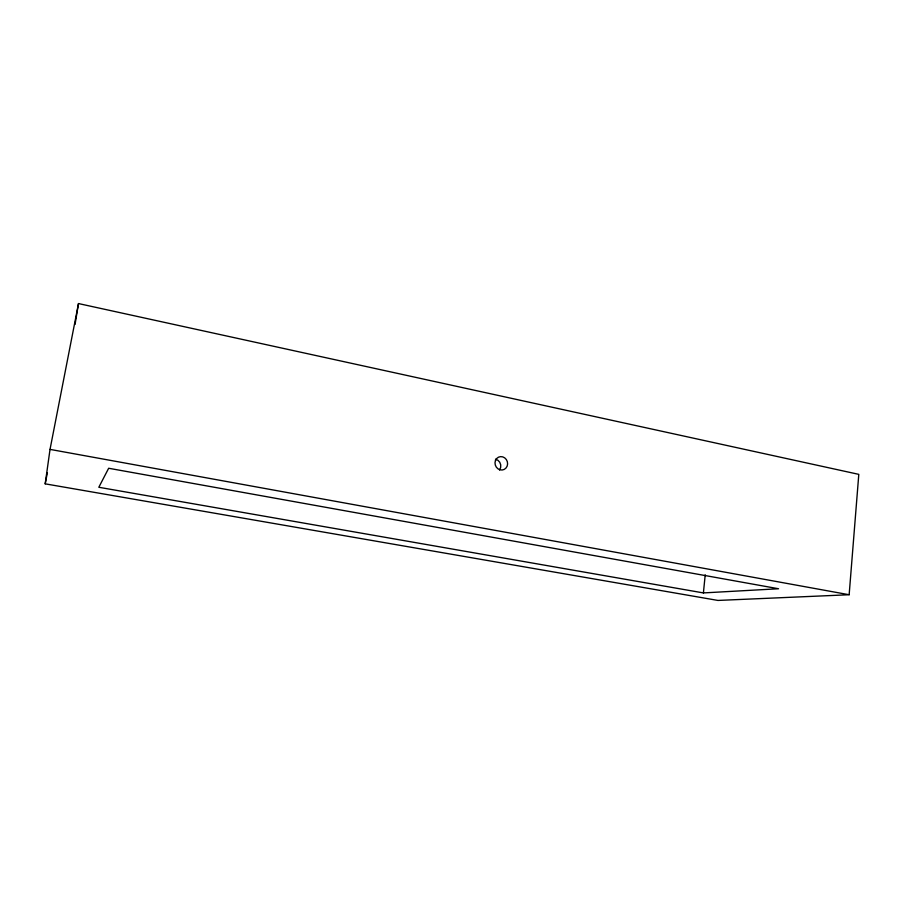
<?xml version="1.0" encoding="UTF-8"?>
<svg xmlns="http://www.w3.org/2000/svg" width="904" height="904" viewBox="0 0 904 904"><rect width="100%" height="100%" fill="white"/><g stroke="black" fill="none" stroke-linecap="round" stroke-linejoin="round"><path stroke-width="1.36" d="M849.15 594.742L858.8 474.363L78.49 303.563L50.025 449.39L45.2 483.843L717.968 600.437L849.15 594.742L50.025 449.39M703.402 592.922L778.536 588.753L108.661 468.261L98.819 487.267L703.402 592.922L705.222 574.808M75.066 324.4L78.49 303.563M45.2 483.843L47.358 472.758M495.471 459.175A6.678 6.17 70.7 0 1 499.516 469.99M495.494 460.418A6.769 6.249 70.7 0 0 502.104 470.012A6.769 6.249 70.7 0 0 506.33 459.537A6.769 6.249 70.7 0 0 495.494 460.418"/></g></svg>
